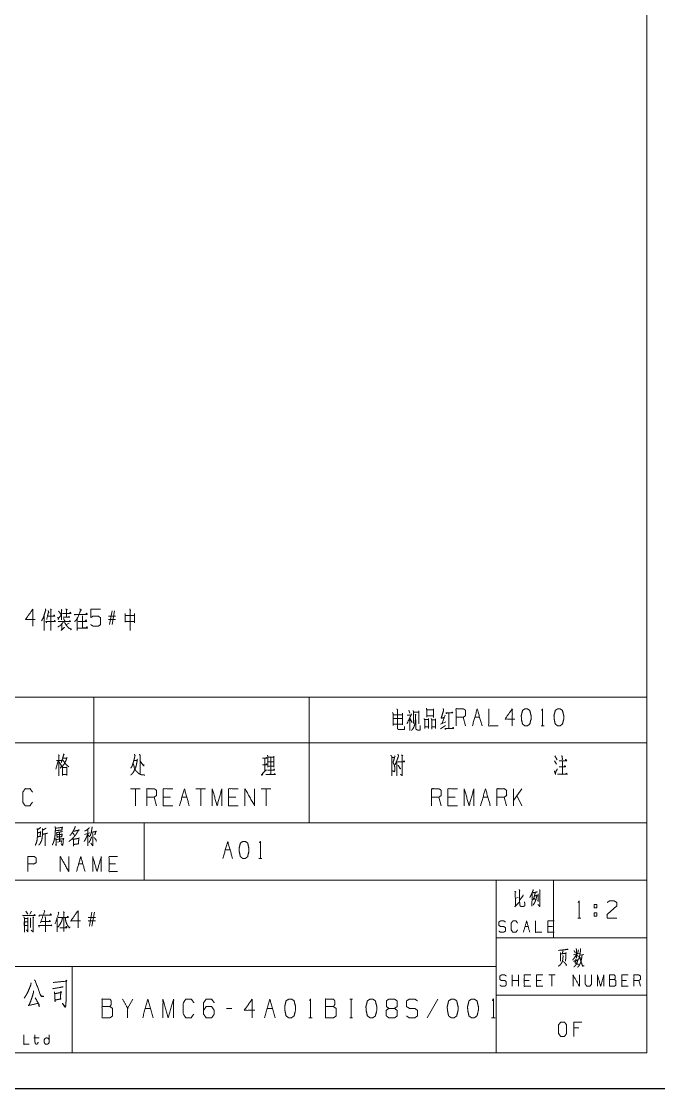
# Model space of a CAD drawing. Header units: millimetres. Extents: x 2210 to 79821, y -19430 to 2344.
# Drawn here: x 11338.8 to 11427.5, y 1492.8 to 1641.3 of the extents above; entities that cross this region are included whole.
import ezdxf

# ---------------------------------------------------------------- set-up
doc = ezdxf.new("R2010")
doc.units = ezdxf.units.MM
doc.layers.add('101', color=7, linetype='Continuous', true_color=0xffffff)

msp = doc.modelspace()

# ---------------------------------------------------------------- linework, layer by layer
msp.add_line((2209.78, 1492.82), (13049.16, 1492.82))
at = {"layer": '101', "color": 133, "linetype": 'Continuous', "lineweight": 18}
for p, q in [((11425.9, 1497.82), (11425.9, 1784.82)), ((11245.9, 1529.82), (11425.9, 1529.82)), ((11355.9, 1529.82), (11355.9, 1521.82)), ((11245.9, 1521.82), (11425.9, 1521.82)), ((11404.9, 1521.82), (11404.9, 1497.82)), ((11412.9, 1521.82), (11412.9, 1513.82)), ((11404.9, 1513.82), (11425.9, 1513.82)), ((11295.9, 1509.82), (11404.9, 1509.82)), ((11345.9, 1509.82), (11345.9, 1497.82)), ((11404.9, 1505.82), (11425.9, 1505.82)), ((11035.9, 1497.82), (11425.9, 1497.82)), ((11245.9, 1497.82), (11425.9, 1497.82)), ((11010.9, 1492.82), (11430.9, 1492.82))]:
    msp.add_line(p, q, dxfattribs=at)
at = {"layer": '101', "color": 72, "linetype": 'Continuous', "lineweight": 18}
for p, q in [((11351.09, 1557.38), (11351.43, 1559.31)), ((11351.78, 1559.31), (11351.45, 1557.38)), ((11341.97, 1558.56), (11341.97, 1556.58)), ((11351.94, 1558.58), (11350.93, 1558.58)), ((11351.94, 1558.11), (11350.93, 1558.11)), ((11345.45, 1557.61), (11345.08, 1557.38)), ((11323.9, 1547.28), (11348.9, 1547.28)), ((11348.9, 1547.28), (11348.9, 1540.93)), ((11348.9, 1547.28), (11378.9, 1547.28)), ((11378.9, 1547.28), (11378.9, 1540.93)), ((11378.9, 1547.28), (11425.9, 1547.28)), ((11425.9, 1547.28), (11425.9, 1540.93)), ((11390.58, 1544.85), (11391.85, 1544.85)), ((11391.88, 1545.05), (11391.88, 1543.42)), ((11392.76, 1545.47), (11392.92, 1545.05)), ((11397.83, 1544.77), (11397.39, 1543.67)), ((11398.34, 1545.05), (11398.34, 1543)), ((11400.67, 1543.3), (11400.34, 1544.5)), ((11401.94, 1544.5), (11402.61, 1544.5)), ((11390.58, 1544.32), (11391.85, 1544.32)), ((11390.59, 1543.52), (11391.85, 1543.52)), ((11392.94, 1544.22), (11393.24, 1543.75)), ((11397.16, 1542.9), (11397.88, 1543.37)), ((11397.18, 1543.52), (11397.9, 1543.85)), ((11411.17, 1543.3), (11411.59, 1543.3)), ((11323.9, 1540.93), (11348.9, 1540.93)), ((11348.9, 1540.93), (11348.9, 1529.82)), ((11348.9, 1540.93), (11378.9, 1540.93)), ((11378.9, 1540.93), (11378.9, 1529.82)), ((11378.9, 1540.93), (11425.9, 1540.93)), ((11425.9, 1540.93), (11425.9, 1529.82)), ((11354.5, 1538.5), (11354.92, 1538.5)), ((11372.71, 1538.77), (11372.71, 1536.95)), ((11390.42, 1538.92), (11390.77, 1538.92)), ((11391.74, 1539.27), (11391.92, 1539.12)), ((11413.11, 1539.12), (11413.41, 1538.57)), ((11343.92, 1538.42), (11343.63, 1537.27)), ((11373.15, 1538.3), (11373.93, 1538.3)), ((11391.07, 1538.42), (11391.07, 1536.35)), ((11413.02, 1538.42), (11413.32, 1537.95)), ((11355.35, 1534.56), (11354, 1534.56)), ((11354.68, 1534.56), (11354.68, 1532.18)), ((11364.45, 1534.56), (11363.11, 1534.56)), ((11363.78, 1534.56), (11363.78, 1532.18)), ((11373.56, 1534.56), (11372.22, 1534.56)), ((11372.89, 1534.56), (11372.89, 1532.18)), ((11408.48, 1534.56), (11407.31, 1532.91)), ((11407.31, 1532.18), (11407.31, 1534.56)), ((11357.62, 1532.18), (11357.29, 1533.38)), ((11359.57, 1533.38), (11358.56, 1533.38)), ((11361.17, 1533.38), (11361.84, 1533.38)), ((11368.67, 1533.38), (11367.66, 1533.38)), ((11397.27, 1532.18), (11396.94, 1533.38)), ((11399.21, 1533.38), (11398.2, 1533.38)), ((11403.09, 1533.38), (11403.76, 1533.38)), ((11406.38, 1532.18), (11406.04, 1533.38)), ((11408.48, 1532.18), (11407.81, 1533.61)), ((11323.9, 1529.82), (11348.9, 1529.82)), ((11348.9, 1529.82), (11378.9, 1529.82)), ((11378.9, 1529.82), (11425.9, 1529.82)), ((11344.12, 1528.49), (11344.1, 1527.19)), ((11347.61, 1528.2), (11348.33, 1528.4)), ((11343.82, 1527.1), (11344.37, 1527.25)), ((11367.21, 1526.05), (11367.88, 1526.05)), ((11346.79, 1524.08), (11347.38, 1524.08)), ((11351.91, 1524.08), (11351.02, 1524.08)), ((11371.88, 1524.85), (11372.31, 1524.85)), ((11407.68, 1519.32), (11408, 1519.44)), ((11339.44, 1517.53), (11339.69, 1517.08)), ((11340.2, 1517.53), (11339.99, 1517.08)), ((11343.78, 1516.48), (11343.78, 1514.63)), ((11349.13, 1516.63), (11348.12, 1516.63)), ((11348.28, 1515.43), (11348.62, 1517.36)), ((11348.97, 1517.36), (11348.64, 1515.43)), ((11416.27, 1516.56), (11416.7, 1516.56)), ((11418.58, 1517.29), (11418.92, 1517.29)), ((11418.58, 1517.29), (11418.58, 1516.81)), ((11339.53, 1514.91), (11339.71, 1514.63)), ((11343.05, 1515.46), (11342.96, 1515.63)), ((11345.04, 1515.41), (11344.95, 1515.21)), ((11349.13, 1516.16), (11348.12, 1516.16)), ((11408.94, 1515.38), (11409.38, 1515.38)), ((11412.77, 1515.38), (11412.11, 1515.38)), ((11415.68, 1511.45), (11416.47, 1511.62)), ((11416.58, 1511.39), (11417.12, 1511.51)), ((11407.14, 1507.07), (11407.14, 1508.64)), ((11408.03, 1507.87), (11407.14, 1507.87)), ((11408.03, 1507.07), (11408.03, 1508.64)), ((11409.5, 1507.87), (11408.84, 1507.87)), ((11411.2, 1507.87), (11410.53, 1507.87)), ((11413.12, 1508.64), (11412.23, 1508.64)), ((11412.67, 1508.64), (11412.67, 1507.07)), ((11423.08, 1507.87), (11422.41, 1507.87)), ((11425, 1507.07), (11424.78, 1507.87)), ((11354.35, 1505.29), (11353.61, 1503.99)), ((11384.53, 1505.29), (11384.9, 1505.29)), ((11384.73, 1505.29), (11384.73, 1502.67)), ((11396.78, 1505.29), (11395.3, 1502.67)), ((11356.07, 1503.99), (11356.81, 1503.99)), ((11368.13, 1503.99), (11367.38, 1503.99)), ((11373.04, 1503.99), (11373.78, 1503.99)), ((11378.84, 1502.67), (11379.3, 1502.67)), ((11384.53, 1502.67), (11384.9, 1502.67)), ((11404.29, 1502.67), (11404.76, 1502.67)), ((11340.55, 1499.87), (11341.29, 1499.87)), ((11416.42, 1501.28), (11415.73, 1501.28))]:
    msp.add_line(p, q, dxfattribs=at)
for points, knots in [([(11340.73, 1558.11), (11339.39, 1558.11), (11340.4, 1559.53), (11340.4, 1557.16)], [0, 0, 0.245869, 0.565294, 1, 1]), ([(11342.16, 1559.58), (11342.2, 1559.41), (11341.95, 1558.63), (11341.86, 1558.33), (11341.76, 1558.16), (11341.63, 1557.93)], [0, 0, 0.101081, 0.561695, 0.738766, 0.854623, 1, 1]), ([(11342.53, 1559.33), (11342.66, 1559.06), (11342.59, 1559.16), (11342.34, 1558.11)], [0, 0, 0.200659, 0.282154, 1, 1]), ([(11342.85, 1559.58), (11342.99, 1559.41), (11342.92, 1559.48), (11342.92, 1556.58)], [0, 0, 0.069698, 0.10163, 1, 1]), ([(11343.98, 1559.28), (11344.28, 1558.91), (11344.28, 1558.98), (11344.25, 1558.78)], [0, 0, 0.633423, 0.732282, 1, 1]), ([(11344.35, 1559.51), (11344.47, 1559.41), (11344.39, 1559.48), (11344.39, 1558.06)], [0, 0, 0.093575, 0.161754, 1, 1]), ([(11344.99, 1559.56), (11345.18, 1559.46), (11345.11, 1559.48), (11345.11, 1558.41), (11344.63, 1558.41), (11345.55, 1558.41), (11345.45, 1558.53), (11345.36, 1558.38)], [0, 0, 0.07046, 0.094632, 0.441072, 0.594867, 0.891065, 0.943891, 1, 1]), ([(11346.96, 1559.56), (11347.18, 1559.41), (11347.1, 1559.46), (11346.65, 1558.33), (11346.47, 1558.06), (11346.38, 1557.93), (11346.19, 1557.81)], [0, 0, 0.114302, 0.152407, 0.687108, 0.830943, 0.898298, 1, 1]), ([(11348.48, 1557.38), (11348.82, 1557.16), (11349.51, 1557.16), (11349.84, 1557.38), (11349.84, 1558.33), (11349.51, 1558.58), (11348.82, 1558.58), (11348.48, 1558.36), (11348.48, 1559.53), (11349.84, 1559.53)], [0, 0, 0.062229, 0.168345, 0.230571, 0.376816, 0.441264, 0.547379, 0.609609, 0.79049, 1, 1]), ([(11353.9, 1559.58), (11353.99, 1559.36), (11353.97, 1559.41), (11353.97, 1556.56), (11353.97, 1557.83), (11353.3, 1557.83), (11354.57, 1557.83), (11354.57, 1557.63), (11354.57, 1558.91), (11354.57, 1558.66), (11353.26, 1558.66), (11353.26, 1558.91), (11353.26, 1557.71)], [0, 0, 0.022285, 0.027175, 0.289921, 0.407465, 0.469385, 0.586709, 0.605147, 0.722692, 0.74574, 0.866322, 0.88937, 1, 1]), ([(11342.34, 1557.81), (11342.3, 1557.63), (11342.22, 1557.81), (11343.54, 1557.81), (11343.45, 1557.96), (11343.42, 1557.83)], [0, 0, 0.089081, 0.186903, 0.848323, 0.935186, 1, 1]), ([(11342.46, 1558.58), (11343.45, 1558.58), (11343.38, 1558.76), (11343.29, 1558.58)], [0, 0, 0.720067, 0.857373, 1, 1]), ([(11343.89, 1558.43), (11343.96, 1558.11), (11343.94, 1558.21), (11344.32, 1558.66)], [0, 0, 0.326887, 0.426691, 1, 1]), ([(11343.94, 1557.81), (11345.66, 1557.81), (11345.57, 1557.93), (11345.48, 1557.83)], [0, 0, 0.856801, 0.933308, 1, 1]), ([(11344.53, 1558.93), (11345.73, 1558.93), (11345.62, 1559.11), (11345.54, 1559.01)], [0, 0, 0.780461, 0.913335, 1, 1]), ([(11344.69, 1558.23), (11344.83, 1557.93), (11344.86, 1557.98), (11344.86, 1557.83)], [0, 0, 0.61091, 0.723696, 1, 1]), ([(11346.34, 1558.81), (11346.26, 1558.71), (11346.19, 1558.81), (11347.97, 1558.81), (11347.9, 1558.98), (11347.79, 1558.86)], [0, 0, 0.055754, 0.106913, 0.85267, 0.931517, 1, 1]), ([(11346.59, 1558.33), (11346.59, 1556.56), (11346.59, 1556.91), (11348.01, 1556.91), (11347.94, 1557.11), (11347.83, 1556.93), (11347.33, 1556.93), (11347.33, 1558.63), (11347.33, 1557.83), (11346.72, 1557.83), (11347.9, 1557.83), (11347.81, 1558.03), (11347.69, 1557.88)], [0, 0, 0.193637, 0.231819, 0.386074, 0.409215, 0.431537, 0.485528, 0.670983, 0.758257, 0.825744, 0.954934, 0.978789, 1, 1]), ([(11344.65, 1557.73), (11344.37, 1557.41), (11344.23, 1557.26), (11343.89, 1557.06)], [0, 0, 0.419151, 0.619719, 1, 1]), ([(11344.46, 1557.48), (11344.46, 1556.76), (11344.35, 1556.58), (11344.83, 1557.03)], [0, 0, 0.457256, 0.586308, 1, 1]), ([(11344.83, 1557.68), (11345.08, 1557.28), (11345.38, 1556.93), (11345.73, 1556.76), (11345.8, 1556.78), (11345.66, 1556.66)], [0, 0, 0.295858, 0.58601, 0.834127, 0.881293, 1, 1]), ([(11390.49, 1545.15), (11390.56, 1545), (11390.56, 1543.37)], [0, 0, 0.092597, 1, 1]), ([(11391.09, 1545.65), (11391.18, 1545.55), (11391.18, 1542.92), (11391.23, 1542.82), (11391.39, 1542.8), (11392.17, 1542.8), (11392.17, 1543.2)], [0, 0, 0.031698, 0.655157, 0.682037, 0.720284, 0.904996, 1, 1]), ([(11392.55, 1544.8), (11393.05, 1544.8), (11393.14, 1544.95), (11392.5, 1543.62), (11392.92, 1544.45), (11392.92, 1542.67)], [0, 0, 0.102218, 0.138179, 0.441776, 0.633382, 1, 1]), ([(11393.63, 1544.92), (11393.77, 1544.82), (11393.68, 1544.82), (11393.68, 1544.2), (11393.63, 1543.77), (11393.58, 1543.5), (11393.49, 1543.2), (11393.35, 1542.92), (11393.12, 1542.67)], [0, 0, 0.067741, 0.102315, 0.346795, 0.514328, 0.623882, 0.746214, 0.867178, 1, 1]), ([(11393.35, 1545.42), (11393.42, 1545.25), (11393.42, 1543.65)], [0, 0, 0.105514, 1, 1]), ([(11393.42, 1545.2), (11394.13, 1545.2), (11394.13, 1545.37), (11394.13, 1543.6)], [0, 0, 0.266094, 0.331958, 1, 1]), ([(11395.2, 1545.75), (11395.27, 1545.5), (11395.27, 1544.52), (11395.27, 1544.7), (11396.19, 1544.7), (11396.19, 1544.47), (11396.19, 1545.65), (11396.19, 1545.52), (11395.27, 1545.52)], [0, 0, 0.054432, 0.258706, 0.29537, 0.487932, 0.535072, 0.781249, 0.807438, 1, 1]), ([(11397.55, 1545.7), (11397.6, 1545.42), (11397.25, 1544.35), (11397.74, 1544.47)], [0, 0, 0.145701, 0.734427, 1, 1]), ([(11398.08, 1545.07), (11397.99, 1545), (11397.92, 1545.12), (11398.87, 1545.12), (11398.8, 1545.25), (11398.73, 1545.12)], [0, 0, 0.077218, 0.17288, 0.808676, 0.904338, 1, 1]), ([(11399.33, 1543.3), (11399.33, 1545.67), (11400.34, 1545.67), (11400.67, 1545.45), (11400.67, 1544.72), (11400.34, 1544.5), (11399.33, 1544.5)], [0, 0, 0.400951, 0.571036, 0.639278, 0.761673, 0.829915, 1, 1]), ([(11401.61, 1543.3), (11402.28, 1545.67), (11402.95, 1543.3)], [0, 0, 0.499999, 1, 1]), ([(11403.88, 1545.67), (11403.88, 1543.3), (11405.22, 1543.3)], [0, 0, 0.638733, 1, 1]), ([(11407.5, 1544.25), (11406.16, 1544.25), (11407.17, 1545.67), (11407.17, 1543.3)], [0, 0, 0.245869, 0.565295, 1, 1]), ([(11409.27, 1543.3), (11409.6, 1543.55), (11409.78, 1544.25), (11409.78, 1544.72), (11409.6, 1545.45), (11409.27, 1545.67), (11408.93, 1545.67), (11408.59, 1545.45), (11408.42, 1544.72), (11408.43, 1544.25), (11408.59, 1543.55), (11408.93, 1543.3), (11409.27, 1543.3)], [0, 0, 0.067524, 0.18397, 0.260582, 0.380942, 0.446139, 0.500302, 0.565504, 0.685862, 0.762527, 0.878308, 0.945837, 1, 1]), ([(11411.24, 1545.47), (11411.38, 1545.67), (11411.38, 1543.3)], [0, 0, 0.093495, 1, 1]), ([(11413.82, 1543.3), (11414.15, 1543.55), (11414.33, 1544.25), (11414.33, 1544.72), (11414.15, 1545.45), (11413.82, 1545.67), (11413.48, 1545.67), (11413.15, 1545.45), (11412.97, 1544.72), (11412.99, 1544.25), (11413.15, 1543.55), (11413.48, 1543.3), (11413.82, 1543.3)], [0, 0, 0.067525, 0.183972, 0.260585, 0.380946, 0.446143, 0.500306, 0.565503, 0.685864, 0.76253, 0.878312, 0.945837, 1, 1]), ([(11393.74, 1544.12), (11393.74, 1542.85), (11393.86, 1542.77), (11394.02, 1542.7), (11394.32, 1542.7), (11394.32, 1543.35)], [0, 0, 0.500781, 0.55761, 0.626688, 0.744702, 1, 1]), ([(11394.88, 1544.3), (11394.97, 1544.12), (11394.97, 1542.92), (11394.97, 1543.15), (11395.52, 1543.15), (11395.52, 1542.95), (11395.52, 1544.3), (11395.52, 1544.17), (11394.97, 1544.17)], [0, 0, 0.044639, 0.317869, 0.369099, 0.493859, 0.539397, 0.84678, 0.87524, 1, 1]), ([(11395.87, 1544.32), (11395.94, 1544.17), (11395.94, 1542.85), (11395.94, 1543.17), (11396.45, 1543.17), (11396.45, 1542.92), (11396.45, 1544.25), (11396.45, 1544.12), (11395.96, 1544.12)], [0, 0, 0.036663, 0.329593, 0.401444, 0.514757, 0.570026, 0.862955, 0.89059, 1, 1]), ([(11397.94, 1542.92), (11397.85, 1542.8), (11397.79, 1542.95), (11399, 1542.95), (11398.93, 1543.12), (11398.87, 1543)], [0, 0, 0.083253, 0.169787, 0.823494, 0.926146, 1, 1]), ([(11343.99, 1539.27), (11344.09, 1539.17), (11344.04, 1539.25), (11344.04, 1536.35), (11344.04, 1538.47), (11343.69, 1538.47), (11344.34, 1538.47)], [0, 0, 0.023247, 0.037896, 0.500409, 0.839319, 0.895699, 1, 1]), ([(11344.61, 1538.82), (11345.15, 1538.82), (11345.17, 1538.92), (11345.01, 1538.45), (11344.78, 1538), (11344.52, 1537.67), (11344.2, 1537.42)], [0, 0, 0.220966, 0.26192, 0.463932, 0.667691, 0.836831, 1, 1]), ([(11344.68, 1539.4), (11344.78, 1539.25), (11344.71, 1539.27), (11344.36, 1538.2)], [0, 0, 0.132126, 0.186059, 1, 1]), ([(11344.54, 1538.6), (11344.71, 1538.37), (11344.91, 1538.07), (11345.08, 1537.87), (11345.4, 1537.62)], [0, 0, 0.21756, 0.48939, 0.692342, 1, 1]), ([(11354.96, 1538.67), (11354.85, 1537.95), (11354.78, 1537.72), (11354.75, 1537.55), (11354.64, 1537.37), (11354.55, 1537.17), (11354.5, 1537.02), (11354.38, 1536.82), (11354.27, 1536.67), (11354.04, 1536.45)], [0, 0, 0.296653, 0.392139, 0.46442, 0.547269, 0.635793, 0.700209, 0.795421, 0.869798, 1, 1]), ([(11354.55, 1539.37), (11354.64, 1539.15), (11354.55, 1538.82), (11354.52, 1538.65), (11354.45, 1538.42), (11354.38, 1538.17), (11354.31, 1537.95), (11354.25, 1537.75), (11354.16, 1537.6), (11354.06, 1537.42)], [0, 0, 0.116541, 0.278918, 0.364993, 0.478696, 0.603951, 0.71766, 0.817412, 0.901346, 1, 1]), ([(11355.26, 1539.35), (11355.33, 1539.17), (11355.33, 1536.65)], [0, 0, 0.06955, 1, 1]), ([(11355.3, 1538.47), (11355.88, 1537.67), (11355.88, 1537.9)], [0, 0, 0.814824, 1, 1]), ([(11372.39, 1538.8), (11372.99, 1538.8), (11372.92, 1538.9), (11372.89, 1538.77)], [0, 0, 0.704243, 0.847777, 1, 1]), ([(11373.07, 1539.2), (11373.15, 1539.05), (11373.15, 1537.55), (11373.15, 1537.67), (11373.97, 1537.67), (11373.97, 1537.55), (11373.97, 1539.05), (11373.97, 1538.95), (11373.15, 1538.95), (11373.54, 1538.95), (11373.54, 1536.55), (11372.84, 1536.55), (11374.18, 1536.55), (11374.09, 1536.6), (11374.07, 1536.65), (11373.97, 1536.5)], [0, 0, 0.016856, 0.162098, 0.174201, 0.252928, 0.265031, 0.410272, 0.419955, 0.498682, 0.536334, 0.76872, 0.837175, 0.967244, 0.977077, 0.982211, 1, 1]), ([(11390.24, 1539.2), (11390.4, 1539.05), (11390.4, 1536.35)], [0, 0, 0.074914, 1, 1]), ([(11390.84, 1539.15), (11390.56, 1538.2), (11390.66, 1538.02), (11390.74, 1537.85), (11390.81, 1537.5), (11390.81, 1537.07), (11390.74, 1536.92), (11390.49, 1537.05)], [0, 0, 0.379822, 0.458229, 0.530553, 0.667378, 0.830233, 0.893776, 1, 1]), ([(11391.23, 1539.35), (11391.34, 1539.12), (11390.86, 1537.9)], [0, 0, 0.159107, 1, 1]), ([(11391.85, 1539.17), (11391.85, 1536.35), (11391.58, 1536.57)], [0, 0, 0.890401, 1, 1]), ([(11413.68, 1538.45), (11414.74, 1538.45), (11414.61, 1538.65), (11414.56, 1538.47)], [0, 0, 0.717261, 0.876328, 1, 1]), ([(11414.07, 1539.17), (11414.15, 1538.7), (11414.17, 1538.8), (11414.12, 1538.57)], [0, 0, 0.592181, 0.716658, 1, 1]), ([(11344.08, 1538.25), (11344.38, 1537.77), (11344.38, 1537.85), (11344.34, 1537.65)], [0, 0, 0.668993, 0.75826, 1, 1]), ([(11344.52, 1537.62), (11344.52, 1536.37), (11344.52, 1536.55), (11345.15, 1536.55), (11345.15, 1536.42), (11345.15, 1537.62), (11345.15, 1537.5), (11344.59, 1537.5)], [0, 0, 0.306605, 0.34953, 0.505604, 0.536265, 0.830605, 0.861265, 1, 1]), ([(11354.38, 1538.02), (11354.45, 1537.85), (11354.5, 1537.65), (11354.54, 1537.47), (11354.71, 1537.12), (11354.8, 1537.02), (11355.05, 1536.77), (11355.19, 1536.65), (11355.37, 1536.55), (11355.61, 1536.47), (11355.84, 1536.47), (11356.02, 1536.45)], [0, 0, 0.075192, 0.15762, 0.228747, 0.384949, 0.438119, 0.578251, 0.653441, 0.734337, 0.837345, 0.928883, 1, 1]), ([(11372.46, 1536.67), (11372.31, 1536.42), (11372.23, 1536.5), (11372.92, 1537.2)], [0, 0, 0.214427, 0.289033, 1, 1]), ([(11372.38, 1537.87), (11372.99, 1537.87), (11372.92, 1538.02), (11372.89, 1537.9)], [0, 0, 0.676561, 0.857934, 1, 1]), ([(11373.07, 1537.12), (11374.07, 1537.12), (11374, 1537.3), (11373.93, 1537.15)], [0, 0, 0.739673, 0.878255, 1, 1]), ([(11391.25, 1538.3), (11392.17, 1538.3), (11392.1, 1538.45), (11392.04, 1538.32)], [0, 0, 0.752923, 0.888763, 1, 1]), ([(11391.27, 1537.82), (11391.58, 1537.3), (11391.6, 1537.4), (11391.51, 1537.42)], [0, 0, 0.760418, 0.886215, 1, 1]), ([(11413.02, 1537.05), (11413.2, 1536.55), (11413.16, 1536.77), (11413.43, 1537.3)], [0, 0, 0.39393, 0.563113, 1, 1]), ([(11414.15, 1538.42), (11414.15, 1536.57), (11413.45, 1536.57), (11414.84, 1536.57), (11414.7, 1536.72), (11414.61, 1536.57)], [0, 0, 0.426906, 0.590047, 0.912256, 0.959823, 1, 1]), ([(11413.69, 1537.62), (11414.58, 1537.62), (11414.49, 1537.77), (11414.4, 1537.65)], [0, 0, 0.729813, 0.873574, 1, 1]), ([(11340.34, 1532.66), (11340, 1532.18), (11339.35, 1532.18), (11339.01, 1532.66), (11339.01, 1534.08), (11339.35, 1534.56), (11340.02, 1534.56), (11340.36, 1534.08)], [0, 0, 0.114568, 0.243366, 0.357936, 0.638584, 0.753154, 0.885433, 1, 1]), ([(11356.28, 1532.18), (11356.28, 1534.56), (11357.29, 1534.56), (11357.62, 1534.33), (11357.62, 1533.61), (11357.29, 1533.38), (11356.28, 1533.38)], [0, 0, 0.400951, 0.571036, 0.639278, 0.761673, 0.829915, 1, 1]), ([(11359.9, 1532.18), (11358.56, 1532.18), (11358.56, 1534.56), (11359.9, 1534.56)], [0, 0, 0.26539, 0.73461, 1, 1]), ([(11360.83, 1532.18), (11361.51, 1534.56), (11362.18, 1532.18)], [0, 0, 0.499999, 1, 1]), ([(11365.39, 1532.18), (11365.39, 1534.56), (11366.06, 1532.18), (11366.73, 1534.56), (11366.73, 1532.18)], [0, 0, 0.245192, 0.500001, 0.754808, 1, 1]), ([(11369.01, 1532.18), (11367.66, 1532.18), (11367.66, 1534.56), (11369.01, 1534.56)], [0, 0, 0.26539, 0.73461, 1, 1]), ([(11369.94, 1532.18), (11369.94, 1534.56), (11371.28, 1532.18), (11371.28, 1534.56)], [0, 0, 0.317574, 0.682426, 1, 1]), ([(11395.93, 1532.18), (11395.93, 1534.56), (11396.94, 1534.56), (11397.27, 1534.33), (11397.27, 1533.61), (11396.94, 1533.38), (11395.93, 1533.38)], [0, 0, 0.400952, 0.571031, 0.639278, 0.761674, 0.829922, 1, 1]), ([(11399.55, 1532.18), (11398.2, 1532.18), (11398.2, 1534.56), (11399.55, 1534.56)], [0, 0, 0.26539, 0.73461, 1, 1]), ([(11400.48, 1532.18), (11400.48, 1534.56), (11401.15, 1532.18), (11401.82, 1534.56), (11401.82, 1532.18)], [0, 0, 0.245192, 0.499999, 0.754808, 1, 1]), ([(11405.03, 1532.18), (11405.03, 1534.56), (11406.04, 1534.56), (11406.38, 1534.33), (11406.38, 1533.61), (11406.04, 1533.38), (11405.03, 1533.38)], [0, 0, 0.400951, 0.571036, 0.639278, 0.761673, 0.829915, 1, 1]), ([(11341.53, 1529.17), (11341.47, 1529.13), (11341.04, 1528.84), (11341.01, 1529.02), (11341.06, 1528.84), (11341.06, 1528.27), (11341.04, 1527.91), (11341.03, 1527.67), (11341, 1527.43), (11340.95, 1527.21), (11340.89, 1526.99), (11340.81, 1526.83), (11340.75, 1526.7)], [0, 0, 0.024363, 0.186803, 0.243942, 0.302154, 0.485024, 0.597668, 0.675195, 0.753199, 0.825098, 0.89819, 0.953346, 1, 1]), ([(11341.09, 1527.85), (11341.12, 1527.87), (11341.48, 1527.94), (11341.43, 1527.91), (11341.48, 1528.6), (11341.51, 1528.51), (11341.08, 1528.4)], [0, 0, 0.022681, 0.239273, 0.269981, 0.676983, 0.732557, 1, 1]), ([(11342.26, 1529.08), (11342.01, 1528.91), (11341.78, 1528.84), (11341.75, 1529.02), (11341.78, 1528.75), (11341.76, 1528.49), (11341.75, 1528.2), (11341.73, 1527.96), (11341.7, 1527.74), (11341.67, 1527.49), (11341.62, 1527.32), (11341.54, 1527.19), (11341.47, 1527.03), (11341.39, 1526.9), (11341.31, 1526.79), (11341.23, 1526.7)], [0, 0, 0.096319, 0.172937, 0.229415, 0.313416, 0.396985, 0.487495, 0.564125, 0.634336, 0.711437, 0.768975, 0.817388, 0.871906, 0.920319, 0.962889, 1, 1]), ([(11341.76, 1528.22), (11342.46, 1528.36), (11342.42, 1528.38), (11342.34, 1528.33)], [0, 0, 0.834819, 0.895271, 1, 1]), ([(11342.12, 1528.27), (11342.12, 1526.63), (11342.11, 1526.74), (11342.12, 1526.92)], [0, 0, 0.849783, 0.907772, 1, 1]), ([(11343.53, 1529.28), (11343.54, 1529.08), (11343.54, 1528.73), (11343.53, 1528.4), (11343.51, 1528.18), (11343.48, 1527.89), (11343.43, 1527.65), (11343.38, 1527.38), (11343.32, 1527.19), (11343.24, 1526.99), (11343.12, 1526.74)], [0, 0, 0.076503, 0.212087, 0.33934, 0.424292, 0.535105, 0.630037, 0.733301, 0.813245, 0.895183, 1, 1]), ([(11343.57, 1529.06), (11344.54, 1529.17), (11344.49, 1529.22), (11344.45, 1528.82), (11344.52, 1528.82), (11343.56, 1528.71)], [0, 0, 0.39108, 0.416924, 0.577585, 0.60892, 1, 1]), ([(11344.52, 1528.62), (11344.48, 1528.58), (11344.09, 1528.51), (11343.87, 1528.47), (11343.67, 1528.42)], [0, 0, 0.07226, 0.516589, 0.766867, 1, 1]), ([(11343.74, 1528.31), (11343.76, 1528.16), (11343.79, 1527.72), (11343.78, 1527.83), (11344.51, 1527.89), (11344.45, 1527.89), (11344.49, 1528.29), (11344.52, 1528.22), (11343.76, 1528.16)], [0, 0, 0.056492, 0.217482, 0.258029, 0.525926, 0.548635, 0.694164, 0.720796, 1, 1]), ([(11346.1, 1528.66), (11346.15, 1528.64), (11346.85, 1528.8), (11346.8, 1528.84), (11346.68, 1528.62), (11346.54, 1528.38), (11346.4, 1528.18), (11346.24, 1527.98), (11346.07, 1527.78), (11345.88, 1527.58), (11345.68, 1527.41), (11345.52, 1527.3), (11345.4, 1527.19)], [0, 0, 0.017093, 0.254607, 0.275864, 0.359629, 0.452278, 0.53264, 0.616084, 0.70281, 0.792986, 0.881828, 0.944963, 1, 1]), ([(11346.32, 1529.35), (11346.3, 1529.19), (11346.12, 1528.84), (11346.01, 1528.62), (11345.88, 1528.42), (11345.73, 1528.2), (11345.57, 1528.05)], [0, 0, 0.101774, 0.363754, 0.525154, 0.678922, 0.85608, 1, 1]), ([(11345.93, 1528.42), (11345.96, 1528.4), (11346.13, 1528.2), (11346.15, 1528.09), (11346.08, 1528.25)], [0, 0, 0.066028, 0.519581, 0.712132, 1, 1]), ([(11348.05, 1528.29), (11347.96, 1528), (11347.85, 1527.76), (11347.75, 1527.52), (11347.66, 1527.38), (11347.55, 1527.21)], [0, 0, 0.251918, 0.474135, 0.691326, 0.826694, 1, 1]), ([(11348.27, 1529.17), (11348.24, 1529.08), (11348.04, 1528.91), (11347.82, 1528.75), (11347.63, 1528.66)], [0, 0, 0.111856, 0.433088, 0.752703, 1, 1]), ([(11348.05, 1528.84), (11348.07, 1527.1), (11348.08, 1526.61), (11348.05, 1526.7), (11348.07, 1526.9)], [0, 0, 0.691283, 0.883884, 0.921006, 1, 1]), ([(11348.07, 1528.13), (11348.27, 1527.96), (11348.32, 1527.87)], [0, 0, 0.729109, 1, 1]), ([(11348.68, 1529.26), (11348.66, 1529.15), (11348.58, 1528.69), (11348.52, 1528.38), (11348.41, 1528)], [0, 0, 0.086565, 0.451629, 0.696477, 1, 1]), ([(11348.71, 1528.31), (11348.78, 1528.2), (11348.75, 1528.22), (11348.77, 1527.05), (11348.77, 1526.77), (11348.75, 1526.61), (11348.5, 1526.96), (11348.75, 1526.66)], [0, 0, 0.051678, 0.066298, 0.513635, 0.623349, 0.682727, 0.848098, 1, 1]), ([(11348.55, 1528.47), (11349.25, 1528.62), (11349.19, 1528.64), (11349.05, 1528.16)], [0, 0, 0.557066, 0.608364, 1, 1]), ([(11343.62, 1527.67), (11343.63, 1527.47), (11343.65, 1526.96), (11343.63, 1526.63), (11343.62, 1526.72), (11343.65, 1526.94)], [0, 0, 0.147471, 0.523364, 0.768667, 0.835021, 1, 1]), ([(11343.65, 1527.49), (11344.71, 1527.6), (11344.68, 1527.67), (11344.66, 1527.56), (11344.62, 1527.05), (11344.6, 1526.85), (11344.54, 1526.63), (11344.34, 1526.92), (11344.56, 1526.7)], [0, 0, 0.374083, 0.399749, 0.43883, 0.61759, 0.687458, 0.767887, 0.891105, 1, 1]), ([(11344.32, 1527.38), (11344.38, 1527.21), (11344.42, 1527.07)], [0, 0, 0.579215, 1, 1]), ([(11346.01, 1527.63), (11346.04, 1527.56), (11346.07, 1527.01), (11346.08, 1526.94), (11346.08, 1526.55), (11346.07, 1526.72), (11346.07, 1526.79), (11346.83, 1526.9), (11346.74, 1526.9), (11346.82, 1527.72), (11346.85, 1527.67), (11346.8, 1527.65), (11346.05, 1527.52)], [0, 0, 0.018828, 0.160986, 0.178485, 0.280676, 0.326272, 0.343303, 0.542024, 0.566111, 0.777126, 0.791033, 0.804348, 1, 1]), ([(11348.57, 1527.85), (11348.55, 1527.74), (11348.38, 1527.34), (11348.21, 1527.07)], [0, 0, 0.129619, 0.632946, 1, 1]), ([(11348.93, 1527.78), (11349.21, 1527.43), (11349.25, 1527.25)], [0, 0, 0.711821, 1, 1]), ([(11366.87, 1524.85), (11367.54, 1527.22), (11368.21, 1524.85)], [0, 0, 0.499999, 1, 1]), ([(11369.98, 1524.85), (11370.31, 1525.1), (11370.49, 1525.8), (11370.49, 1526.27), (11370.31, 1527), (11369.98, 1527.22), (11369.64, 1527.22), (11369.31, 1527), (11369.13, 1526.27), (11369.15, 1525.8), (11369.31, 1525.1), (11369.64, 1524.85), (11369.98, 1524.85)], [0, 0, 0.06753, 0.183975, 0.260587, 0.380946, 0.446148, 0.500311, 0.565508, 0.685866, 0.762531, 0.878313, 0.945837, 1, 1]), ([(11371.95, 1527.02), (11372.09, 1527.22), (11372.09, 1524.85)], [0, 0, 0.093486, 1, 1]), ([(11339.7, 1523.02), (11339.7, 1525.12), (11340.59, 1525.12), (11340.89, 1524.92), (11340.89, 1524.28), (11340.57, 1524.08), (11339.7, 1524.08)], [0, 0, 0.401145, 0.571312, 0.639588, 0.762043, 0.832818, 1, 1]), ([(11344.23, 1523.02), (11344.23, 1525.12), (11345.41, 1523.02), (11345.41, 1525.12)], [0, 0, 0.317574, 0.682426, 1, 1]), ([(11348.75, 1523.02), (11348.75, 1525.12), (11349.35, 1523.02), (11349.94, 1525.12), (11349.94, 1523.02)], [0, 0, 0.245192, 0.5, 0.754808, 1, 1]), ([(11352.2, 1523.02), (11351.02, 1523.02), (11351.02, 1525.12), (11352.2, 1525.12)], [0, 0, 0.265389, 0.734611, 1, 1]), ([(11407.52, 1520.29), (11407.66, 1520.17), (11407.58, 1520.21), (11407.6, 1518.22), (11407.52, 1518.14), (11408.07, 1518.7)], [0, 0, 0.060255, 0.090729, 0.71461, 0.752496, 1, 1]), ([(11408.12, 1520.52), (11408.23, 1520.37), (11408.19, 1520.42), (11408.19, 1519.55), (11408.19, 1518.86), (11408.19, 1518.76), (11408.2, 1518.37), (11408.25, 1518.26), (11408.31, 1518.2), (11408.44, 1518.16), (11408.7, 1518.18), (11408.89, 1518.24), (11408.91, 1518.26), (11408.88, 1518.8)], [0, 0, 0.050887, 0.067371, 0.30486, 0.491459, 0.519732, 0.627242, 0.657953, 0.681265, 0.71898, 0.791172, 0.845841, 0.852765, 1, 1]), ([(11408.19, 1519.05), (11408.61, 1519.59), (11408.69, 1519.77)], [0, 0, 0.77398, 1, 1]), ([(11410.08, 1520.52), (11410.06, 1520.42), (11409.89, 1519.96), (11409.74, 1519.69), (11409.62, 1519.44)], [0, 0, 0.089072, 0.504979, 0.766001, 1, 1]), ([(11409.92, 1519.96), (11409.9, 1518.2), (11409.89, 1518.33), (11409.89, 1518.35), (11409.9, 1518.53)], [0, 0, 0.841012, 0.900786, 0.910681, 1, 1]), ([(11410.33, 1520.04), (11410.34, 1520), (11410.27, 1519.71), (11410.19, 1519.44), (11410.12, 1519.26), (11410.06, 1519.11)], [0, 0, 0.044891, 0.350478, 0.63559, 0.840224, 1, 1]), ([(11410.33, 1519.65), (11410.62, 1519.71), (11410.59, 1519.77), (11410.56, 1519.55), (11410.5, 1519.34), (11410.47, 1519.17), (11410.41, 1519.01), (11410.34, 1518.86), (11410.27, 1518.7), (11410.19, 1518.57), (11410.12, 1518.43), (11410.06, 1518.37)], [0, 0, 0.158182, 0.194476, 0.315843, 0.429568, 0.518472, 0.611327, 0.697145, 0.792857, 0.869066, 0.954883, 1, 1]), ([(11410.09, 1520.11), (11410.12, 1520.08), (11410.15, 1520.08), (11410.66, 1520.21), (11410.62, 1520.21), (11410.55, 1520.17)], [0, 0, 0.049781, 0.090425, 0.822292, 0.883256, 1, 1]), ([(11410.18, 1519.34), (11410.31, 1519.22), (11410.34, 1519.11)], [0, 0, 0.6273, 1, 1]), ([(11410.97, 1520.5), (11411.03, 1520.42), (11411, 1520.4), (11411.01, 1518.35), (11411.01, 1518.33), (11411, 1518.2), (11410.97, 1518.16), (11410.74, 1518.47), (11410.97, 1518.18), (11411, 1518.26)], [0, 0, 0.031372, 0.042462, 0.676473, 0.682877, 0.721567, 0.737252, 0.857566, 0.97283, 1, 1]), ([(11410.75, 1519.94), (11410.78, 1519.9), (11410.75, 1519.88), (11410.75, 1518.88), (11410.74, 1518.99), (11410.75, 1519.11)], [0, 0, 0.038712, 0.066084, 0.824707, 0.904517, 1, 1]), ([(11416.34, 1518.74), (11416.48, 1518.94), (11416.48, 1516.56)], [0, 0, 0.093487, 1, 1]), ([(11418.58, 1517.99), (11418.58, 1518.46), (11418.92, 1518.46), (11418.92, 1517.99), (11418.58, 1517.99)], [0, 0, 0.292916, 0.5, 0.792916, 1, 1]), ([(11420.37, 1518.71), (11420.68, 1518.94), (11421.37, 1518.94), (11421.71, 1518.71), (11421.71, 1518.24), (11420.35, 1517.04), (11420.37, 1516.56), (11421.71, 1516.56)], [0, 0, 0.069688, 0.192972, 0.265273, 0.350226, 0.674741, 0.759753, 1, 1]), ([(11338.95, 1516.91), (11340.73, 1516.91), (11340.68, 1517.06), (11340.56, 1516.93)], [0, 0, 0.842009, 0.917048, 1, 1]), ([(11339.16, 1516.73), (11339.23, 1516.56), (11339.23, 1514.61), (11339.23, 1516.51), (11339.71, 1516.51), (11339.71, 1516.63), (11339.71, 1514.63), (11339.71, 1516.01), (11339.21, 1516.01), (11339.21, 1515.53), (11339.69, 1515.53)], [0, 0, 0.019946, 0.226008, 0.426788, 0.477217, 0.490426, 0.701773, 0.847074, 0.899373, 0.949568, 1, 1]), ([(11340.04, 1516.56), (11340.13, 1516.48), (11340.06, 1516.51), (11340.06, 1515.26)], [0, 0, 0.080448, 0.1325, 1, 1]), ([(11340.43, 1516.71), (11340.56, 1516.61), (11340.47, 1516.68), (11340.47, 1514.61), (11340.19, 1514.86)], [0, 0, 0.058329, 0.10083, 0.86161, 1, 1]), ([(11341.31, 1516.76), (11341.3, 1516.96), (11342.99, 1516.96), (11342.9, 1517.16), (11342.82, 1516.98)], [0, 0, 0.086832, 0.820652, 0.915216, 1, 1]), ([(11341.98, 1517.63), (11342.07, 1517.51), (11341.47, 1515.91)], [0, 0, 0.082204, 1, 1]), ([(11341.54, 1516.08), (11342.85, 1516.08), (11342.76, 1516.23), (11342.67, 1516.08)], [0, 0, 0.789753, 0.89488, 1, 1]), ([(11342.09, 1516.73), (11342.18, 1516.61), (11342.18, 1514.63)], [0, 0, 0.071939, 1, 1]), ([(11343.93, 1517.38), (11344.03, 1517.28), (11343.5, 1515.76)], [0, 0, 0.0828, 1, 1]), ([(11343.94, 1516.63), (11345.36, 1516.63), (11345.29, 1516.81), (11345.18, 1516.68)], [0, 0, 0.800373, 0.907208, 1, 1]), ([(11344.53, 1516.58), (11344.44, 1516.16), (11344.21, 1515.73), (11343.94, 1515.31)], [0, 0, 0.306098, 0.646781, 1, 1]), ([(11344.61, 1517.43), (11344.83, 1517.33), (11344.74, 1517.31), (11344.74, 1514.68)], [0, 0, 0.079453, 0.110576, 1, 1]), ([(11344.92, 1516.61), (11344.99, 1516.16), (11345.13, 1515.73), (11345.37, 1515.33), (11345.53, 1515.28), (11345.59, 1515.31), (11345.45, 1515.16)], [0, 0, 0.252327, 0.500436, 0.760978, 0.853348, 0.885818, 1, 1]), ([(11347.03, 1516.16), (11345.69, 1516.16), (11346.7, 1517.58), (11346.7, 1515.21)], [0, 0, 0.245872, 0.565297, 1, 1]), ([(11413, 1514.58), (11412.11, 1514.58), (11412.11, 1516.16), (11413, 1516.16)], [0, 0, 0.265388, 0.734612, 1, 1]), ([(11418.92, 1517.29), (11418.92, 1516.81), (11418.58, 1516.81)], [0, 0, 0.585831, 1, 1]), ([(11341.3, 1515.31), (11341.22, 1515.51), (11343.06, 1515.51), (11342.96, 1515.56)], [0, 0, 0.097866, 0.945905, 1, 1]), ([(11344.17, 1515.21), (11345.16, 1515.21), (11345.04, 1515.43)], [0, 0, 0.794019, 1, 1]), ([(11405.31, 1514.73), (11405.53, 1514.58), (11405.99, 1514.58), (11406.21, 1514.75), (11406.21, 1515.21), (11405.99, 1515.38), (11405.54, 1515.38), (11405.31, 1515.53), (11405.31, 1516.01), (11405.54, 1516.16), (11405.99, 1516.16), (11406.21, 1516.01)], [0, 0, 0.068029, 0.184052, 0.254519, 0.372336, 0.442804, 0.555843, 0.62637, 0.748396, 0.818923, 0.931962, 1, 1]), ([(11407.89, 1514.9), (11407.67, 1514.58), (11407.24, 1514.58), (11407.02, 1514.9), (11407.02, 1515.84), (11407.24, 1516.16), (11407.68, 1516.16), (11407.91, 1515.84)], [0, 0, 0.114571, 0.243364, 0.357935, 0.638587, 0.753157, 0.885429, 1, 1]), ([(11408.71, 1514.58), (11409.16, 1516.16), (11409.6, 1514.58)], [0, 0, 0.499998, 1, 1]), ([(11410.41, 1516.16), (11410.41, 1514.58), (11411.3, 1514.58)], [0, 0, 0.638737, 1, 1]), ([(11413.58, 1512.05), (11414.93, 1512.2), (11414.87, 1512.22), (11414.72, 1512.2)], [0, 0, 0.865805, 0.905503, 1, 1]), ([(11414.2, 1512.11), (11414.23, 1511.99), (11414.12, 1511.6)], [0, 0, 0.238945, 1, 1]), ([(11415.76, 1512.03), (11415.9, 1511.8), (11415.92, 1511.66)], [0, 0, 0.640218, 1, 1]), ([(11416.07, 1512.3), (11416.1, 1512.15), (11416.1, 1511.02), (11416.07, 1511.16), (11416.1, 1511.29)], [0, 0, 0.094654, 0.823642, 0.918295, 1, 1]), ([(11416.36, 1512.15), (11416.36, 1512.05), (11416.25, 1511.57)], [0, 0, 0.174306, 1, 1]), ([(11416.67, 1512.34), (11416.67, 1512.22), (11416.66, 1511.99), (11416.61, 1511.7), (11416.57, 1511.39), (11416.51, 1511.14), (11416.44, 1510.91), (11416.42, 1510.85)], [0, 0, 0.081859, 0.232245, 0.425429, 0.632112, 0.800316, 0.957949, 1, 1]), ([(11414.21, 1511.35), (11414.24, 1511.22), (11414.23, 1511.18), (11414.21, 1510.89), (11414.17, 1510.64), (11414.12, 1510.5), (11414.05, 1510.35), (11413.96, 1510.21), (11413.82, 1510.04), (11413.67, 1509.92), (11413.55, 1509.86)], [0, 0, 0.073225, 0.098424, 0.26494, 0.409696, 0.496582, 0.589746, 0.686975, 0.813798, 0.923947, 1, 1]), ([(11413.85, 1511.72), (11413.88, 1511.55), (11413.89, 1511.12), (11413.89, 1510.54), (11413.88, 1510.62), (11413.88, 1510.77)], [0, 0, 0.119124, 0.427226, 0.837796, 0.897358, 1, 1]), ([(11413.88, 1511.55), (11414.67, 1511.68), (11414.62, 1511.72), (11414.61, 1511.37), (11414.61, 1511), (11414.59, 1510.77), (11414.58, 1510.58), (11414.56, 1510.66), (11414.59, 1510.85)], [0, 0, 0.351984, 0.378534, 0.533493, 0.697426, 0.797814, 0.880033, 0.917028, 1, 1]), ([(11414.29, 1510.5), (11414.49, 1510.31), (11414.61, 1510.19), (11414.67, 1510.11), (11414.71, 1509.94), (11414.62, 1510.15)], [0, 0, 0.292982, 0.473564, 0.580848, 0.762106, 1, 1]), ([(11416.09, 1511.47), (11415.95, 1511.24), (11415.82, 1511.04), (11415.69, 1510.87), (11415.56, 1510.73)], [0, 0, 0.287233, 0.555137, 0.786183, 1, 1]), ([(11415.68, 1510.54), (11416.3, 1510.68), (11416.32, 1510.87), (11416.32, 1510.79), (11416.25, 1510.54), (11416.14, 1510.27), (11416.04, 1510.06), (11415.92, 1509.94), (11415.82, 1509.82), (11415.75, 1509.75)], [0, 0, 0.304469, 0.392577, 0.431617, 0.55371, 0.68947, 0.798366, 0.878841, 0.95475, 1, 1]), ([(11416.06, 1510.89), (11415.9, 1510.31), (11416, 1510.27), (11416.11, 1510.23), (11416.23, 1510.17), (11416.38, 1510.08)], [0, 0, 0.529111, 0.626299, 0.735529, 0.852099, 1, 1]), ([(11416.1, 1511.43), (11416.28, 1511.31), (11416.36, 1511.2)], [0, 0, 0.613114, 1, 1]), ([(11416.88, 1511.39), (11416.83, 1511.04), (11416.79, 1510.79), (11416.74, 1510.58), (11416.69, 1510.4), (11416.57, 1510.15), (11416.47, 1509.96), (11416.35, 1509.79), (11416.26, 1509.71)], [0, 0, 0.194372, 0.332632, 0.448613, 0.555646, 0.70616, 0.822691, 0.933849, 1, 1]), ([(11416.55, 1511.12), (11416.58, 1511.08), (11416.73, 1510.5), (11416.83, 1510.23), (11416.93, 1509.94), (11416.96, 1509.88), (11417.18, 1509.9), (11416.96, 1509.92), (11416.89, 1510.04)], [0, 0, 0.026719, 0.341744, 0.493482, 0.655463, 0.691641, 0.807838, 0.924035, 1, 1]), ([(11340.16, 1507.55), (11340.14, 1507.31), (11339.87, 1506.62), (11339.63, 1506.1), (11339.38, 1505.69), (11339.21, 1505.41)], [0, 0, 0.102841, 0.416511, 0.658903, 0.86249, 1, 1]), ([(11340.6, 1507.93), (11340.73, 1507.86), (11341.55, 1505.65), (11341.95, 1505.65), (11341.58, 1505.72), (11341.43, 1505.96)], [0, 0, 0.039541, 0.705114, 0.815247, 0.920312, 1, 1]), ([(11343.24, 1507.59), (11345.12, 1507.79), (11345.07, 1507.9), (11345.04, 1507.38), (11345.04, 1505.45), (11345.02, 1504.69), (11344.99, 1504.34), (11344.94, 1504.17), (11344.92, 1504.1), (11344.51, 1504.72), (11344.92, 1504.21)], [0, 0, 0.261649, 0.277493, 0.349233, 0.616764, 0.72192, 0.769813, 0.794637, 0.804771, 0.908172, 1, 1]), ([(11405.43, 1507.22), (11405.65, 1507.07), (11406.11, 1507.07), (11406.33, 1507.24), (11406.33, 1507.7), (11406.11, 1507.87), (11405.66, 1507.87), (11405.43, 1508.01), (11405.43, 1508.49), (11405.66, 1508.64), (11406.11, 1508.64), (11406.33, 1508.49)], [0, 0, 0.068036, 0.184055, 0.25452, 0.372334, 0.442799, 0.555845, 0.626371, 0.748393, 0.818918, 0.931964, 1, 1]), ([(11409.73, 1507.07), (11408.84, 1507.07), (11408.84, 1508.64), (11409.73, 1508.64)], [0, 0, 0.265394, 0.734606, 1, 1]), ([(11411.42, 1507.07), (11410.53, 1507.07), (11410.53, 1508.64), (11411.42, 1508.64)], [0, 0, 0.265394, 0.734606, 1, 1]), ([(11415.62, 1507.07), (11415.62, 1508.64), (11416.51, 1507.07), (11416.51, 1508.64)], [0, 0, 0.317573, 0.682427, 1, 1]), ([(11417.32, 1508.64), (11417.32, 1507.39), (11417.53, 1507.07), (11417.98, 1507.07), (11418.21, 1507.39), (11418.21, 1508.64)], [0, 0, 0.337149, 0.438598, 0.557784, 0.662851, 1, 1]), ([(11419.02, 1507.07), (11419.02, 1508.64), (11419.46, 1507.07), (11419.91, 1508.64), (11419.91, 1507.07)], [0, 0, 0.245192, 0.5, 0.754808, 1, 1]), ([(11420.72, 1508.01), (11420.72, 1508.64), (11421.38, 1508.64), (11421.49, 1508.49), (11421.49, 1508.18), (11421.38, 1508.01), (11420.72, 1508.01), (11420.72, 1507.07), (11421.37, 1507.07), (11421.59, 1507.22), (11421.59, 1507.87), (11421.38, 1508.01)], [0, 0, 0.115916, 0.238849, 0.272472, 0.33043, 0.366587, 0.48952, 0.663395, 0.784172, 0.83349, 0.952457, 1, 1]), ([(11423.3, 1507.07), (11422.41, 1507.07), (11422.41, 1508.64), (11423.3, 1508.64)], [0, 0, 0.265394, 0.734606, 1, 1]), ([(11424.11, 1507.07), (11424.11, 1508.64), (11424.78, 1508.64), (11425, 1508.49), (11425, 1508.01), (11424.78, 1507.87), (11424.11, 1507.87)], [0, 0, 0.400946, 0.571033, 0.639276, 0.76167, 0.829914, 1, 1]), ([(11340.51, 1506.41), (11340.51, 1506.21), (11340.29, 1505.52), (11340.31, 1505.55), (11340.09, 1504.96), (11339.85, 1504.38), (11339.75, 1504.38), (11341.12, 1504.69)], [0, 0, 0.05545, 0.249412, 0.26073, 0.428483, 0.598637, 0.624772, 1, 1]), ([(11343.16, 1506.72), (11344.63, 1506.97), (11344.48, 1506.97), (11344.21, 1506.9)], [0, 0, 0.777945, 0.854701, 1, 1]), ([(11343.41, 1506.31), (11343.46, 1505.9), (11343.51, 1504.9), (11343.48, 1505.14), (11344.36, 1505.31), (11344.24, 1505.31), (11344.31, 1506.38), (11344.38, 1506.21), (11343.48, 1506.03)], [0, 0, 0.08584, 0.292105, 0.342087, 0.526357, 0.55147, 0.772215, 0.810799, 1, 1]), ([(11340.73, 1505.48), (11341.26, 1504.52), (11341.31, 1504.21), (11341.21, 1504.58)], [0, 0, 0.610117, 0.783655, 1, 1]), ([(11350.04, 1504.24), (11350.04, 1505.29), (11351.15, 1505.29), (11351.33, 1505.04), (11351.33, 1504.52), (11351.15, 1504.24), (11350.04, 1504.24), (11350.04, 1502.67), (11351.13, 1502.67), (11351.5, 1502.92), (11351.5, 1503.99), (11351.15, 1504.24)], [0, 0, 0.115917, 0.238847, 0.272469, 0.330428, 0.366584, 0.489513, 0.663389, 0.784162, 0.833485, 0.952453, 1, 1]), ([(11353.61, 1502.67), (11353.61, 1503.99), (11352.87, 1505.29)], [0, 0, 0.469959, 1, 1]), ([(11358.53, 1502.67), (11358.53, 1505.29), (11359.27, 1502.67), (11360.01, 1505.29), (11360.01, 1502.67)], [0, 0, 0.245192, 0.5, 0.754808, 1, 1]), ([(11362.82, 1503.19), (11362.45, 1502.67), (11361.73, 1502.67), (11361.36, 1503.19), (11361.36, 1504.77), (11361.73, 1505.29), (11362.47, 1505.29), (11362.84, 1504.77)], [0, 0, 0.114569, 0.243366, 0.357935, 0.638584, 0.753153, 0.885431, 1, 1]), ([(11364.18, 1503.72), (11364.54, 1504.24), (11365.3, 1504.24), (11365.67, 1503.72), (11365.67, 1503.19), (11365.3, 1502.67), (11364.54, 1502.67), (11364.18, 1503.19), (11364.18, 1504.77), (11364.54, 1505.29), (11365.3, 1505.29), (11365.67, 1504.77)], [0, 0, 0.076963, 0.169761, 0.248073, 0.312018, 0.390331, 0.483128, 0.560091, 0.751927, 0.82889, 0.921688, 1, 1]), ([(11371.32, 1503.72), (11369.84, 1503.72), (11370.95, 1505.29), (11370.95, 1502.67)], [0, 0, 0.245868, 0.565293, 1, 1]), ([(11376.42, 1502.67), (11376.79, 1502.95), (11376.98, 1503.72), (11376.98, 1504.24), (11376.79, 1505.04), (11376.42, 1505.29), (11376.05, 1505.29), (11375.67, 1505.04), (11375.48, 1504.24), (11375.5, 1503.72), (11375.67, 1502.95), (11376.05, 1502.67), (11376.42, 1502.67)], [0, 0, 0.06753, 0.183974, 0.260586, 0.380945, 0.446147, 0.500311, 0.565508, 0.685867, 0.762531, 0.878311, 0.945836, 1, 1]), ([(11378.91, 1505.07), (11379.07, 1505.29), (11379.07, 1502.67)], [0, 0, 0.093489, 1, 1]), ([(11381.16, 1504.24), (11381.16, 1505.29), (11382.27, 1505.29), (11382.44, 1505.04), (11382.44, 1504.52), (11382.27, 1504.24), (11381.16, 1504.24), (11381.16, 1502.67), (11382.25, 1502.67), (11382.62, 1502.92), (11382.62, 1503.99), (11382.27, 1504.24)], [0, 0, 0.115917, 0.238847, 0.272469, 0.330428, 0.366584, 0.489513, 0.663389, 0.784162, 0.833485, 0.952453, 1, 1]), ([(11387.73, 1502.67), (11388.1, 1502.95), (11388.3, 1503.72), (11388.3, 1504.24), (11388.1, 1505.04), (11387.73, 1505.29), (11387.36, 1505.29), (11386.99, 1505.04), (11386.79, 1504.24), (11386.81, 1503.72), (11386.99, 1502.95), (11387.36, 1502.67), (11387.73, 1502.67)], [0, 0, 0.067525, 0.183969, 0.260581, 0.380939, 0.446136, 0.500306, 0.565503, 0.685861, 0.762526, 0.878305, 0.94583, 1, 1]), ([(11389.99, 1503.99), (11389.64, 1504.24), (11389.64, 1505.04), (11389.99, 1505.29), (11390.75, 1505.29), (11391.13, 1505.04), (11391.13, 1504.24), (11390.75, 1503.99), (11389.99, 1503.99), (11389.62, 1503.72), (11389.62, 1502.95), (11389.99, 1502.67), (11390.75, 1502.67), (11391.13, 1502.92), (11391.13, 1503.72), (11390.75, 1503.99)], [0, 0, 0.047573, 0.136085, 0.183658, 0.267814, 0.317165, 0.405677, 0.455028, 0.539184, 0.590296, 0.675756, 0.726869, 0.811025, 0.860375, 0.948888, 1, 1]), ([(11392.45, 1502.92), (11392.82, 1502.67), (11393.58, 1502.67), (11393.95, 1502.95), (11393.95, 1503.72), (11393.58, 1503.99), (11392.84, 1503.99), (11392.45, 1504.24), (11392.45, 1505.04), (11392.84, 1505.29), (11393.58, 1505.29), (11393.95, 1505.04)], [0, 0, 0.068036, 0.184054, 0.254519, 0.372335, 0.4428, 0.555843, 0.62637, 0.748394, 0.818921, 0.931964, 1, 1]), ([(11399.05, 1502.67), (11399.42, 1502.95), (11399.61, 1503.72), (11399.61, 1504.24), (11399.42, 1505.04), (11399.05, 1505.29), (11398.68, 1505.29), (11398.3, 1505.04), (11398.11, 1504.24), (11398.13, 1503.72), (11398.3, 1502.95), (11398.68, 1502.67), (11399.05, 1502.67)], [0, 0, 0.067525, 0.18397, 0.260581, 0.38094, 0.446137, 0.500301, 0.565503, 0.685862, 0.762526, 0.878306, 0.945836, 1, 1]), ([(11401.87, 1502.67), (11402.25, 1502.95), (11402.44, 1503.72), (11402.44, 1504.24), (11402.25, 1505.04), (11401.87, 1505.29), (11401.5, 1505.29), (11401.13, 1505.04), (11400.94, 1504.24), (11400.96, 1503.72), (11401.13, 1502.95), (11401.5, 1502.67), (11401.87, 1502.67)], [0, 0, 0.067525, 0.183971, 0.260584, 0.380944, 0.446141, 0.500306, 0.565504, 0.685864, 0.762529, 0.87831, 0.945835, 1, 1]), ([(11404.37, 1505.07), (11404.53, 1505.29), (11404.53, 1502.67)], [0, 0, 0.093489, 1, 1]), ([(11413.89, 1500.1), (11414.45, 1500.1), (11414.72, 1500.5), (11414.72, 1501.68), (11414.45, 1502.07), (11413.89, 1502.07), (11413.6, 1501.68), (11413.6, 1500.5), (11413.89, 1500.1)], [0, 0, 0.102683, 0.191619, 0.409477, 0.498413, 0.601096, 0.691619, 0.909477, 1, 1]), ([(11415.73, 1500.1), (11415.73, 1502.07), (11416.85, 1502.07)], [0, 0, 0.638735, 1, 1]), ([(11339.14, 1500.31), (11339.14, 1499), (11339.88, 1499)], [0, 0, 0.638728, 1, 1]), ([(11341.15, 1499.31), (11341.1, 1499.12), (11340.99, 1499.01), (11340.86, 1499.01), (11340.74, 1499.12), (11340.7, 1499.31), (11340.7, 1500.32)], [0, 0, 0.107406, 0.190396, 0.26402, 0.350759, 0.456999, 1, 1]), ([(11342.7, 1500.31), (11342.7, 1499.34), (11342.64, 1499.16), (11342.53, 1499.04), (11342.4, 1499), (11342.27, 1499), (11342.13, 1499.04), (11342.03, 1499.16), (11341.97, 1499.34), (11341.97, 1499.53), (11342.03, 1499.7), (11342.13, 1499.82), (11342.27, 1499.87), (11342.4, 1499.87), (11342.53, 1499.82), (11342.64, 1499.7), (11342.7, 1499.53)], [0, 0, 0.286727, 0.342739, 0.39146, 0.433824, 0.471471, 0.513835, 0.562557, 0.618569, 0.675914, 0.728048, 0.77677, 0.819134, 0.856781, 0.899145, 0.947866, 1, 1])]:
    msp.add_open_spline(points, degree=1, knots=knots, dxfattribs=at)
for points in [[(11402.76, 1532.18), (11403.43, 1534.56), (11404.1, 1532.18)], [(11346.49, 1523.02), (11347.08, 1525.12), (11347.68, 1523.02)], [(11355.7, 1502.67), (11356.44, 1505.29), (11357.18, 1502.67)], [(11372.67, 1502.67), (11373.41, 1505.29), (11374.15, 1502.67)]]:
    msp.add_open_spline(points, degree=1, dxfattribs=at)

doc.saveas('drawing.dxf')
